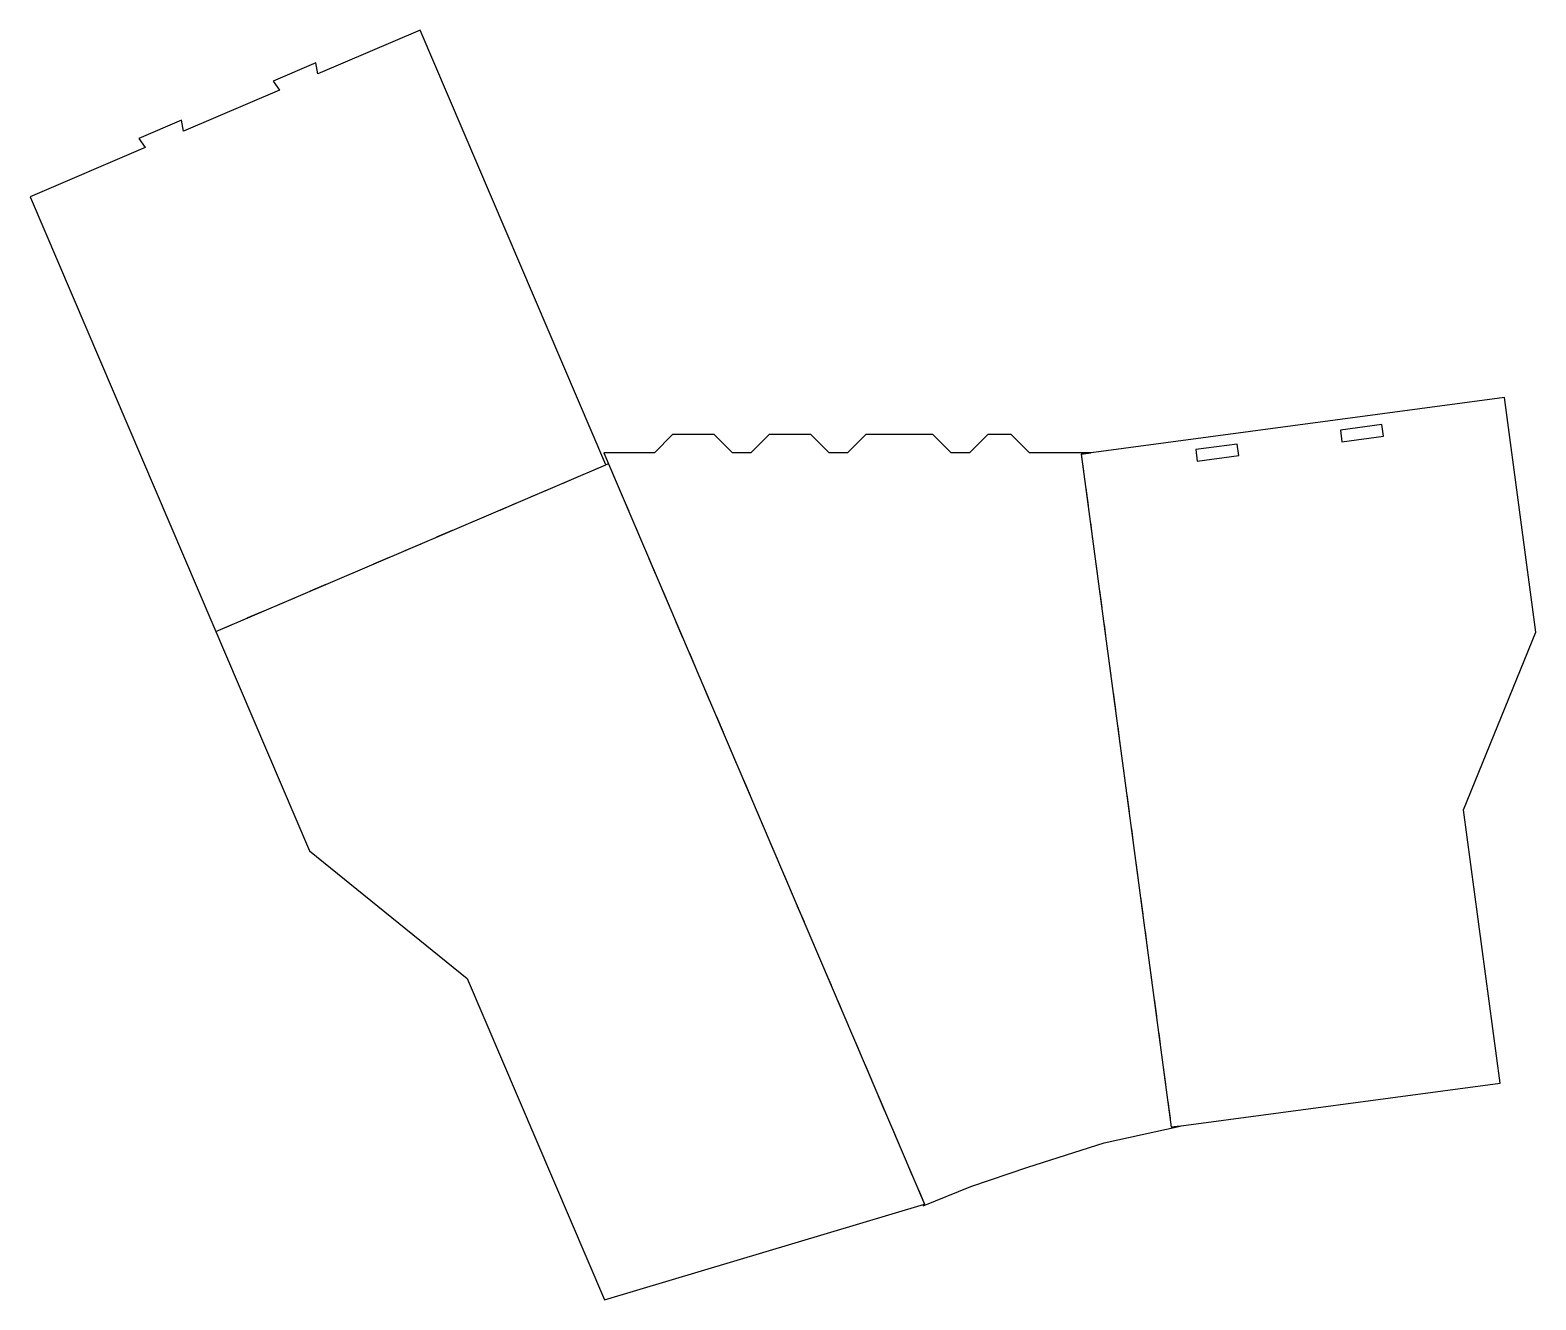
# Model space of a CAD drawing. Header units: metres. Extents: x 0 to 17.3, y 0 to 14.5.
import ezdxf

# ---------------------------------------------------------------- set-up
doc = ezdxf.new("R2010")
doc.units = ezdxf.units.M

msp = doc.modelspace()

# ---------------------------------------------------------------- linework, layer by layer
at = {"layer": 'CUT'}
for points in [[(0, 12.63977), (3.20014, 5.14504), (5.00996, 3.68411), (6.58302, 0), (10.24982, 1.09744), (10.25533, 1.08455), (10.23603, 1.07632), (10.78262, 1.29757), (11.43527, 1.51901), (12.30717, 1.79959), (13.17859, 1.99049), (13.07826, 1.97706), (13.078, 1.97901), (16.84759, 2.48354), (16.42827, 5.61644), (17.25653, 7.65039), (16.89681, 10.33809), (12.0461, 9.68886), (12.04583, 9.69081), (12.15515, 9.70545), (11.45454, 9.70545), (11.24454, 9.91545), (10.97707, 9.91545), (10.76707, 9.70545), (10.55707, 9.70545), (10.34707, 9.91545), (9.57707, 9.91545), (9.36707, 9.70545), (9.15707, 9.70545), (8.94707, 9.91545), (8.47041, 9.91545), (8.26041, 9.70545), (8.05041, 9.70545), (7.84041, 9.91545), (7.36375, 9.91545), (7.15375, 9.70545), (6.57433, 9.70545), (6.62771, 9.58045), (6.59667, 9.56719), (4.46981, 14.54829), (3.29606, 14.04712), (3.27252, 14.17299), (2.78372, 13.96428), (2.85835, 13.86023), (1.75746, 13.39017), (1.73392, 13.51604), (1.24512, 13.30733), (1.31975, 13.20328), (0, 12.63977)], [(15.01663, 9.9643), (15.03426, 9.8326), (15.51033, 9.89632), (15.4927, 10.02802), (15.01663, 9.9643)], [(13.35843, 9.74236), (13.37605, 9.61067), (13.85212, 9.67438), (13.8345, 9.80608), (13.35843, 9.74236)]]:
    msp.add_lwpolyline(points, close=True, dxfattribs=at)
at = {"layer": 'SCORE'}
for p, q in [((12.0461, 9.68886), (12.07221, 9.49375)), ((6.47177, 9.51386), (6.59667, 9.56719)), ((6.62771, 9.58045), (6.70501, 9.39941)), ((6.1097, 9.35926), (6.29073, 9.43656)), ((5.74762, 9.20466), (5.92866, 9.28196)), ((6.78231, 9.21837), (6.85961, 9.03733)), ((12.09832, 9.29864), (12.12444, 9.10353)), ((5.38554, 9.05006), (5.56658, 9.12736)), ((4.66139, 8.74086), (4.84243, 8.81816)), ((5.02347, 8.89546), (5.20451, 8.97276)), ((6.93691, 8.85629), (7.01421, 8.67526)), ((12.15055, 8.90842), (12.17667, 8.71331)), ((4.29932, 8.58626), (4.48036, 8.66356)), ((3.93724, 8.43166), (4.11828, 8.50896)), ((7.09151, 8.49422), (7.16881, 8.31318)), ((12.20278, 8.5182), (12.22889, 8.32309)), ((3.57517, 8.27706), (3.7562, 8.35436)), ((3.21309, 8.12245), (3.39413, 8.19976)), ((7.24611, 8.13214), (7.32341, 7.9511)), ((12.25501, 8.12798), (12.28112, 7.93287)), ((2.85101, 7.96785), (3.03205, 8.04515)), ((2.48894, 7.81325), (2.66998, 7.89055)), ((7.40071, 7.77007), (7.47801, 7.58903)), ((2.12686, 7.65865), (2.3079, 7.73595)), ((12.30724, 7.73776), (12.33335, 7.54265)), ((7.55531, 7.40799), (7.63261, 7.22695)), ((12.35946, 7.34754), (12.38558, 7.15243)), ((7.70991, 7.04591), (7.78721, 6.86488)), ((12.41169, 6.95731), (12.43781, 6.7622)), ((7.86451, 6.68384), (7.94182, 6.5028)), ((12.46392, 6.56709), (12.49003, 6.37198)), ((8.01912, 6.32176), (8.09642, 6.14073)), ((12.51615, 6.17687), (12.54226, 5.98176)), ((8.17372, 5.95969), (8.25102, 5.77865)), ((12.56838, 5.78665), (12.59449, 5.59154)), ((8.32832, 5.59761), (8.40562, 5.41657)), ((12.6206, 5.39643), (12.64672, 5.20132)), ((8.48292, 5.23554), (8.56022, 5.0545)), ((12.67283, 5.00621), (12.69895, 4.8111)), ((8.63752, 4.87346), (8.71482, 4.69242)), ((8.79212, 4.51138), (8.86942, 4.33035)), ((12.72506, 4.61599), (12.75117, 4.42088)), ((8.94672, 4.14931), (9.02402, 3.96827)), ((12.77729, 4.22577), (12.8034, 4.03066)), ((12.82952, 3.83555), (12.85563, 3.64044)), ((9.10132, 3.78723), (9.17862, 3.60619)), ((9.25592, 3.42516), (9.33322, 3.24412)), ((12.88174, 3.44532), (12.90786, 3.25021)), ((9.41052, 3.06308), (9.48782, 2.88204)), ((12.93397, 3.0551), (12.96009, 2.85999)), ((9.56512, 2.70101), (9.64243, 2.51997)), ((12.9862, 2.66488), (13.01231, 2.46977)), ((9.71973, 2.33893), (9.79703, 2.15789)), ((13.03843, 2.27466), (13.06454, 2.07955)), ((9.87433, 1.97685), (9.95163, 1.79582)), ((10.02893, 1.61478), (10.10623, 1.43374)), ((10.18353, 1.2527), (10.24982, 1.09744))]:
    msp.add_line(p, q, dxfattribs=at)
at = {"layer": 'SCORE2'}
for p, q in [((12.0461, 9.68886), (13.078, 1.97901)), ((2.12686, 7.65865), (6.59667, 9.56719)), ((6.62771, 9.58045), (10.24982, 1.09744))]:
    msp.add_line(p, q, dxfattribs=at)

doc.saveas('drawing.dxf')
